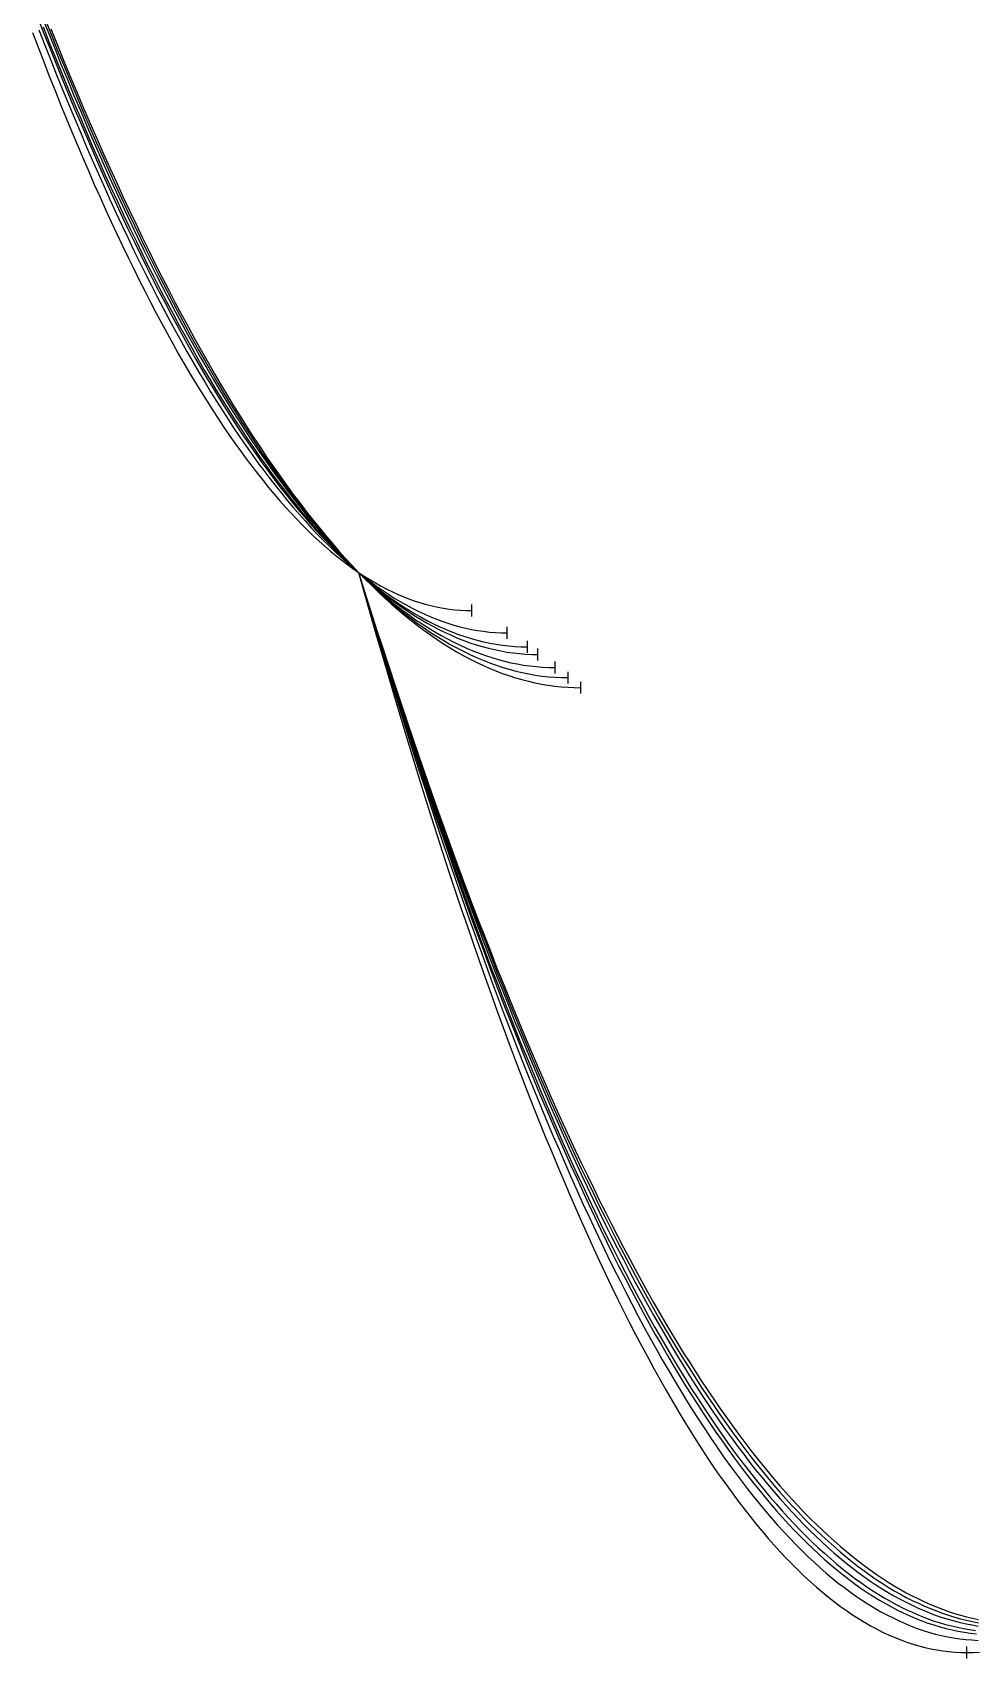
# Model space of a CAD drawing. Header units: metres. Extents: x -87 to 28195, y -4474 to 524.
# Drawn here: x 886 to 1682, y -2405 to -1033 of the extents above; entities that cross this region are included whole.
import ezdxf

# ---------------------------------------------------------------- set-up
doc = ezdxf.new("R2010")
doc.units = ezdxf.units.M
for name, color, linetype in [('CATENARIES_-10_bare', 7, 'Continuous'), ('CATENARIES_-10_ICE', 7, 'Continuous'), ('CATENARIES_-19_bare', 7, 'Continuous'), ('CATENARIES_-19_HEAVY_ICE', 7, 'Continuous'), ('CATENARIES_0', 7, 'Continuous'), ('CATENARIES_0_ICE', 7, 'Continuous'), ('CATENARIES_50_theoretical', 7, 'Continuous')]:
    doc.layers.add(name, color=color, linetype=linetype)

msp = doc.modelspace()

# ---------------------------------------------------------------- linework, layer by layer
at = {"layer": 'CATENARIES_-10_bare'}
msp.add_line((1337.8, -1582.3), (1337.8, -1572.3), dxfattribs=at)
for points in [[(896.1, -1021.5, 0), (901.5, -1035.1, 0), (907, -1048.5, 0), (912.4, -1061.8, 0), (917.8, -1074.8, 0), (923.2, -1087.7, 0), (928.6, -1100.5, 0), (934, -1113, 0), (939.4, -1125.4, 0), (944.8, -1137.6, 0), (950.2, -1149.7, 0), (955.6, -1161.6, 0), (961, -1173.3, 0), (966.4, -1184.8, 0), (971.8, -1196.2, 0), (977.2, -1207.4, 0), (982.6, -1218.5, 0), (988, -1229.3, 0), (993.4, -1240, 0), (998.8, -1250.5, 0), (1004.2, -1260.9, 0), (1009.6, -1271.1, 0), (1015, -1281.1, 0), (1020.4, -1291, 0), (1025.8, -1300.7, 0), (1031.2, -1310.2, 0), (1036.6, -1319.5, 0), (1042, -1328.7, 0), (1047.4, -1337.8, 0), (1052.8, -1346.6, 0), (1058.2, -1355.3, 0), (1063.6, -1363.8, 0), (1069, -1372.1, 0), (1074.4, -1380.3, 0), (1079.8, -1388.3, 0), (1085.2, -1396.2, 0), (1090.6, -1403.9, 0), (1096, -1411.4, 0), (1101.4, -1418.7, 0), (1106.8, -1425.9, 0), (1112.2, -1432.9, 0), (1117.6, -1439.7, 0), (1123, -1446.4, 0), (1128.4, -1452.9, 0), (1133.8, -1459.3, 0), (1139.3, -1465.5, 0), (1144.7, -1471.5, 0), (1150.1, -1477.3, 0), (1155.5, -1483, 0), (1160.9, -1488.5, 0), (1166.4, -1494, 0), (1171.9, -1499.3, 0), (1177.5, -1504.4, 0), (1183, -1509.3, 0), (1188.5, -1514.1, 0), (1194, -1518.7, 0), (1199.6, -1523.1, 0), (1205.1, -1527.4, 0), (1210.6, -1531.5, 0), (1216.2, -1535.4, 0), (1221.7, -1539.1, 0), (1227.2, -1542.7, 0), (1232.8, -1546, 0), (1238.3, -1549.3, 0), (1243.8, -1552.3, 0), (1249.4, -1555.1, 0), (1254.9, -1557.8, 0), (1260.4, -1560.4, 0), (1265.9, -1562.7, 0), (1271.5, -1564.9, 0), (1277, -1566.9, 0), (1282.5, -1568.7, 0), (1288.1, -1570.3, 0), (1293.6, -1571.8, 0), (1299.1, -1573.1, 0), (1304.7, -1574.2, 0), (1310.2, -1575.2, 0), (1315.7, -1576, 0), (1321.3, -1576.6, 0), (1326.8, -1577, 0), (1332.3, -1577.3, 0), (1337.8, -1577.3, 0)], [(1160.9, -1488.5, 0), (1165.9, -1504.9, 0), (1171, -1521.1, 0), (1176.1, -1537.2, 0), (1181.2, -1553.1, 0), (1186.3, -1568.8, 0), (1191.4, -1584.4, 0), (1196.4, -1599.9, 0), (1201.5, -1615.1, 0), (1206.6, -1630.3, 0), (1211.7, -1645.2, 0), (1216.8, -1660.1, 0), (1221.8, -1674.7, 0), (1226.9, -1689.2, 0), (1232, -1703.6, 0), (1237.1, -1717.8, 0), (1242.2, -1731.9, 0), (1247.3, -1745.8, 0), (1252.3, -1759.5, 0), (1257.4, -1773.1, 0), (1262.5, -1786.5, 0), (1267.6, -1799.8, 0), (1272.7, -1812.9, 0), (1277.7, -1825.9, 0), (1282.8, -1838.7, 0), (1287.9, -1851.4, 0), (1293, -1863.9, 0), (1298.1, -1876.3, 0), (1303.2, -1888.5, 0), (1308.2, -1900.5, 0), (1313.3, -1912.5, 0), (1318.4, -1924.2, 0), (1323.5, -1935.8, 0), (1328.6, -1947.3, 0), (1333.7, -1958.6, 0), (1338.7, -1969.7, 0), (1343.8, -1980.7, 0), (1348.9, -1991.5, 0), (1354, -2002.2, 0), (1359.1, -2012.8, 0), (1364.1, -2023.1, 0), (1369.2, -2033.4, 0), (1374.3, -2043.5, 0), (1379.4, -2053.4, 0), (1384.5, -2063.2, 0), (1389.6, -2072.8, 0), (1394.6, -2082.3, 0), (1399.7, -2091.6, 0), (1404.8, -2100.8, 0), (1409.9, -2109.8, 0), (1415, -2118.7, 0), (1420, -2127.4, 0), (1425.1, -2136, 0), (1430.2, -2144.4, 0), (1435.3, -2152.7, 0), (1440.4, -2160.8, 0), (1445.5, -2168.8, 0), (1450.5, -2176.6, 0), (1455.6, -2184.3, 0), (1460.7, -2191.8, 0), (1465.8, -2199.2, 0), (1470.9, -2206.4, 0), (1476, -2213.5, 0), (1481, -2220.4, 0), (1486.1, -2227.2, 0), (1491.2, -2233.8, 0), (1496.3, -2240.3, 0), (1501.4, -2246.6, 0), (1506.4, -2252.8, 0), (1511.5, -2258.8, 0), (1516.6, -2264.7, 0), (1521.7, -2270.4, 0), (1526.8, -2276, 0), (1531.9, -2281.4, 0), (1536.9, -2286.7, 0), (1542, -2291.8, 0), (1547.1, -2296.8, 0), (1552.2, -2301.6, 0), (1557.3, -2306.3, 0), (1562.3, -2310.8, 0), (1567.4, -2315.2, 0), (1572.5, -2319.4, 0), (1577.6, -2323.5, 0), (1582.7, -2327.5, 0), (1587.8, -2331.2, 0), (1592.8, -2334.9, 0), (1597.9, -2338.4, 0), (1603, -2341.7, 0), (1608.1, -2344.9, 0), (1613.2, -2348, 0), (1618.3, -2350.9, 0), (1623.3, -2353.6, 0), (1628.4, -2356.2, 0), (1633.5, -2358.6, 0), (1638.6, -2361, 0), (1643.7, -2363.1, 0), (1648.7, -2365.1, 0), (1653.8, -2367, 0), (1658.9, -2368.7, 0), (1664, -2370.2, 0), (1669.1, -2371.6, 0), (1674.2, -2372.9, 0), (1679.2, -2374, 0), (1684.3, -2375, 0)]]:
    msp.add_polyline3d(points, dxfattribs=at)
at = {"layer": 'CATENARIES_-10_ICE'}
msp.add_line((1312.2, -1562.8), (1312.2, -1552.8), dxfattribs=at)
for points in [[(894.5, -1027.9, 0), (899.7, -1041.1, 0), (905, -1054.2, 0), (910.2, -1067.1, 0), (915.4, -1079.8, 0), (920.6, -1092.4, 0), (925.9, -1104.8, 0), (931.1, -1117, 0), (936.3, -1129, 0), (941.5, -1140.9, 0), (946.7, -1152.6, 0), (952, -1164.2, 0), (957.2, -1175.5, 0), (962.4, -1186.7, 0), (967.6, -1197.8, 0), (972.9, -1208.6, 0), (978.1, -1219.3, 0), (983.3, -1229.9, 0), (988.5, -1240.2, 0), (993.7, -1250.4, 0), (999, -1260.4, 0), (1004.2, -1270.3, 0), (1009.4, -1280, 0), (1014.6, -1289.5, 0), (1019.9, -1298.9, 0), (1025.1, -1308.1, 0), (1030.3, -1317.1, 0), (1035.5, -1325.9, 0), (1040.7, -1334.6, 0), (1046, -1343.1, 0), (1051.2, -1351.5, 0), (1056.4, -1359.7, 0), (1061.6, -1367.7, 0), (1066.9, -1375.6, 0), (1072.1, -1383.2, 0), (1077.3, -1390.8, 0), (1082.5, -1398.1, 0), (1087.7, -1405.3, 0), (1093, -1412.3, 0), (1098.2, -1419.2, 0), (1103.4, -1425.9, 0), (1108.6, -1432.4, 0), (1113.9, -1438.8, 0), (1119.1, -1444.9, 0), (1124.3, -1451, 0), (1129.5, -1456.8, 0), (1134.7, -1462.5, 0), (1140, -1468, 0), (1145.2, -1473.4, 0), (1150.4, -1478.6, 0), (1155.6, -1483.6, 0), (1160.9, -1488.5, 0), (1166.1, -1493.2, 0), (1171.3, -1497.7, 0), (1176.5, -1502.1, 0), (1181.7, -1506.3, 0), (1187, -1510.3, 0), (1192.2, -1514.2, 0), (1197.4, -1517.9, 0), (1202.6, -1521.5, 0), (1207.8, -1524.8, 0), (1213.1, -1528, 0), (1218.3, -1531.1, 0), (1223.5, -1534, 0), (1228.7, -1536.7, 0), (1233.9, -1539.2, 0), (1239.2, -1541.6, 0), (1244.4, -1543.9, 0), (1249.6, -1545.9, 0), (1254.8, -1547.8, 0), (1260, -1549.5, 0), (1265.3, -1551.1, 0), (1270.5, -1552.5, 0), (1275.7, -1553.7, 0), (1280.9, -1554.8, 0), (1286.1, -1555.7, 0), (1291.4, -1556.5, 0), (1296.6, -1557, 0), (1301.8, -1557.4, 0), (1307, -1557.7, 0), (1312.2, -1557.8, 0)], [(1160.9, -1488.5, 0), (1166, -1505.4, 0), (1171.1, -1522.2, 0), (1176.2, -1538.8, 0), (1181.3, -1555.3, 0), (1186.4, -1571.5, 0), (1191.5, -1587.7, 0), (1196.6, -1603.6, 0), (1201.7, -1619.4, 0), (1206.8, -1635, 0), (1211.9, -1650.5, 0), (1217, -1665.7, 0), (1222.2, -1680.9, 0), (1227.3, -1695.8, 0), (1232.4, -1710.6, 0), (1237.5, -1725.2, 0), (1242.6, -1739.7, 0), (1247.7, -1754, 0), (1252.8, -1768.1, 0), (1257.9, -1782.1, 0), (1263, -1795.9, 0), (1268.1, -1809.6, 0), (1273.2, -1823.1, 0), (1278.3, -1836.4, 0), (1283.4, -1849.5, 0), (1288.6, -1862.5, 0), (1293.7, -1875.4, 0), (1298.8, -1888, 0), (1303.9, -1900.5, 0), (1309, -1912.9, 0), (1314.1, -1925.1, 0), (1319.2, -1937.1, 0), (1324.3, -1948.9, 0), (1329.4, -1960.6, 0), (1334.5, -1972.2, 0), (1339.6, -1983.5, 0), (1344.7, -1994.8, 0), (1349.8, -2005.8, 0), (1355, -2016.7, 0), (1360.1, -2027.4, 0), (1365.2, -2038, 0), (1370.3, -2048.4, 0), (1375.4, -2058.6, 0), (1380.5, -2068.7, 0), (1385.6, -2078.6, 0), (1390.7, -2088.4, 0), (1395.8, -2098, 0), (1400.9, -2107.4, 0), (1406, -2116.7, 0), (1411.1, -2125.8, 0), (1416.2, -2134.8, 0), (1421.4, -2143.6, 0), (1426.5, -2152.2, 0), (1431.6, -2160.7, 0), (1436.7, -2169, 0), (1441.8, -2177.2, 0), (1446.9, -2185.2, 0), (1452, -2193, 0), (1457.1, -2200.7, 0), (1462.2, -2208.2, 0), (1467.3, -2215.6, 0), (1472.4, -2222.8, 0), (1477.5, -2229.8, 0), (1482.6, -2236.7, 0), (1487.8, -2243.4, 0), (1492.9, -2250, 0), (1498, -2256.4, 0), (1503.1, -2262.7, 0), (1508.2, -2268.8, 0), (1513.3, -2274.7, 0), (1518.4, -2280.5, 0), (1523.5, -2286.1, 0), (1528.6, -2291.5, 0), (1533.7, -2296.8, 0), (1538.8, -2302, 0), (1543.9, -2306.9, 0), (1549, -2311.7, 0), (1554.2, -2316.4, 0), (1559.3, -2320.9, 0), (1564.4, -2325.3, 0), (1569.5, -2329.4, 0), (1574.6, -2333.5, 0), (1579.7, -2337.3, 0), (1584.8, -2341, 0), (1589.9, -2344.6, 0), (1595, -2348, 0), (1600.1, -2351.2, 0), (1605.2, -2354.3, 0), (1610.3, -2357.2, 0), (1615.4, -2360, 0), (1620.6, -2362.6, 0), (1625.7, -2365, 0), (1630.8, -2367.3, 0), (1635.9, -2369.5, 0), (1641, -2371.4, 0), (1646.1, -2373.3, 0), (1651.2, -2374.9, 0), (1656.3, -2376.4, 0), (1661.4, -2377.7, 0), (1666.5, -2378.9, 0), (1671.6, -2380, 0), (1676.7, -2380.8, 0), (1681.8, -2381.5, 0)]]:
    msp.add_polyline3d(points, dxfattribs=at)
at = {"layer": 'CATENARIES_-19_bare'}
msp.add_line((1348.4, -1590.8), (1348.4, -1580.8), dxfattribs=at)
for points in [[(901, -1029.7, 0), (906.5, -1043.4, 0), (912, -1057, 0), (917.6, -1070.4, 0), (923.1, -1083.6, 0), (928.6, -1096.6, 0), (934.2, -1109.5, 0), (939.7, -1122.2, 0), (945.2, -1134.7, 0), (950.7, -1147, 0), (956.3, -1159.2, 0), (961.8, -1171.2, 0), (967.3, -1183, 0), (972.9, -1194.6, 0), (978.4, -1206.1, 0), (983.9, -1217.4, 0), (989.4, -1228.5, 0), (995, -1239.5, 0), (1000.5, -1250.3, 0), (1006, -1260.9, 0), (1011.6, -1271.3, 0), (1017.1, -1281.6, 0), (1022.6, -1291.7, 0), (1028.2, -1301.6, 0), (1033.7, -1311.4, 0), (1039.2, -1320.9, 0), (1044.7, -1330.4, 0), (1050.3, -1339.6, 0), (1055.8, -1348.7, 0), (1061.3, -1357.6, 0), (1066.9, -1366.3, 0), (1072.4, -1374.8, 0), (1077.9, -1383.2, 0), (1083.4, -1391.4, 0), (1089, -1399.5, 0), (1094.5, -1407.3, 0), (1100, -1415, 0), (1105.6, -1422.6, 0), (1111.1, -1429.9, 0), (1116.6, -1437.1, 0), (1122.2, -1444.1, 0), (1127.7, -1451, 0), (1133.2, -1457.7, 0), (1138.7, -1464.2, 0), (1144.3, -1470.5, 0), (1149.8, -1476.7, 0), (1155.3, -1482.7, 0), (1160.9, -1488.5, 0), (1166.4, -1494.1, 0), (1171.9, -1499.6, 0), (1177.4, -1504.9, 0), (1182.9, -1510.1, 0), (1188.4, -1515, 0), (1194, -1519.8, 0), (1199.5, -1524.5, 0), (1205, -1528.9, 0), (1210.5, -1533.2, 0), (1216, -1537.3, 0), (1221.5, -1541.3, 0), (1227.1, -1545.1, 0), (1232.6, -1548.7, 0), (1238.1, -1552.2, 0), (1243.6, -1555.4, 0), (1249.1, -1558.5, 0), (1254.6, -1561.5, 0), (1260.2, -1564.3, 0), (1265.7, -1566.9, 0), (1271.2, -1569.3, 0), (1276.7, -1571.6, 0), (1282.2, -1573.7, 0), (1287.7, -1575.6, 0), (1293.3, -1577.4, 0), (1298.8, -1579, 0), (1304.3, -1580.4, 0), (1309.8, -1581.7, 0), (1315.3, -1582.8, 0), (1320.8, -1583.7, 0), (1326.4, -1584.5, 0), (1331.9, -1585, 0), (1337.4, -1585.5, 0), (1342.9, -1585.7, 0), (1348.4, -1585.8, 0)], [(1160.9, -1488.5, 0), (1165.9, -1504.7, 0), (1171, -1520.7, 0), (1176.1, -1536.6, 0), (1181.2, -1552.4, 0), (1186.3, -1567.9, 0), (1191.4, -1583.4, 0), (1196.4, -1598.6, 0), (1201.5, -1613.8, 0), (1206.6, -1628.7, 0), (1211.7, -1643.6, 0), (1216.8, -1658.2, 0), (1221.8, -1672.8, 0), (1226.9, -1687.1, 0), (1232, -1701.4, 0), (1237.1, -1715.4, 0), (1242.2, -1729.3, 0), (1247.3, -1743.1, 0), (1252.3, -1756.7, 0), (1257.4, -1770.2, 0), (1262.5, -1783.5, 0), (1267.6, -1796.7, 0), (1272.7, -1809.7, 0), (1277.7, -1822.5, 0), (1282.8, -1835.2, 0), (1287.9, -1847.8, 0), (1293, -1860.2, 0), (1298.1, -1872.5, 0), (1303.2, -1884.6, 0), (1308.2, -1896.6, 0), (1313.3, -1908.4, 0), (1318.4, -1920, 0), (1323.5, -1931.6, 0), (1328.6, -1942.9, 0), (1333.7, -1954.1, 0), (1338.7, -1965.2, 0), (1343.8, -1976.1, 0), (1348.9, -1986.9, 0), (1354, -1997.5, 0), (1359.1, -2008, 0), (1364.1, -2018.3, 0), (1369.2, -2028.5, 0), (1374.3, -2038.5, 0), (1379.4, -2048.4, 0), (1384.5, -2058.2, 0), (1389.6, -2067.7, 0), (1394.6, -2077.2, 0), (1399.7, -2086.5, 0), (1404.8, -2095.6, 0), (1409.9, -2104.6, 0), (1415, -2113.4, 0), (1420, -2122.1, 0), (1425.1, -2130.7, 0), (1430.2, -2139.1, 0), (1435.3, -2147.4, 0), (1440.4, -2155.5, 0), (1445.5, -2163.4, 0), (1450.5, -2171.2, 0), (1455.6, -2178.9, 0), (1460.7, -2186.4, 0), (1465.8, -2193.8, 0), (1470.9, -2201, 0), (1476, -2208.1, 0), (1481, -2215, 0), (1486.1, -2221.8, 0), (1491.2, -2228.5, 0), (1496.3, -2234.9, 0), (1501.4, -2241.3, 0), (1506.4, -2247.5, 0), (1511.5, -2253.5, 0), (1516.6, -2259.4, 0), (1521.7, -2265.2, 0), (1526.8, -2270.8, 0), (1531.9, -2276.3, 0), (1536.9, -2281.6, 0), (1542, -2286.8, 0), (1547.1, -2291.8, 0), (1552.2, -2296.7, 0), (1557.3, -2301.4, 0), (1562.3, -2306, 0), (1567.4, -2310.5, 0), (1572.5, -2314.7, 0), (1577.6, -2318.9, 0), (1582.7, -2322.9, 0), (1587.8, -2326.8, 0), (1592.8, -2330.5, 0), (1597.9, -2334, 0), (1603, -2337.5, 0), (1608.1, -2340.7, 0), (1613.2, -2343.9, 0), (1618.3, -2346.9, 0), (1623.3, -2349.7, 0), (1628.4, -2352.4, 0), (1633.5, -2354.9, 0), (1638.6, -2357.3, 0), (1643.7, -2359.6, 0), (1648.7, -2361.7, 0), (1653.8, -2363.7, 0), (1658.9, -2365.5, 0), (1664, -2367.2, 0), (1669.1, -2368.7, 0), (1674.2, -2370.1, 0), (1679.2, -2371.3, 0), (1684.3, -2372.4, 0)]]:
    msp.add_polyline3d(points, dxfattribs=at)
at = {"layer": 'CATENARIES_-19_HEAVY_ICE'}
msp.add_line((1286.4, -1544.5), (1286.4, -1534.5), dxfattribs=at)
for points in [[(890.9, -1030.5, 0), (895.9, -1043.4, 0), (900.9, -1056.1, 0), (905.9, -1068.6, 0), (910.9, -1080.9, 0), (915.9, -1093.1, 0), (920.9, -1105.2, 0), (925.9, -1117, 0), (930.9, -1128.7, 0), (935.9, -1140.2, 0), (940.9, -1151.6, 0), (945.9, -1162.8, 0), (950.9, -1173.8, 0), (955.9, -1184.6, 0), (960.9, -1195.3, 0), (965.9, -1205.9, 0), (970.9, -1216.2, 0), (975.9, -1226.4, 0), (980.9, -1236.5, 0), (985.9, -1246.3, 0), (990.9, -1256, 0), (995.9, -1265.6, 0), (1000.9, -1274.9, 0), (1005.9, -1284.2, 0), (1010.9, -1293.2, 0), (1015.9, -1302.1, 0), (1020.9, -1310.8, 0), (1025.9, -1319.4, 0), (1030.9, -1327.7, 0), (1035.9, -1336, 0), (1040.9, -1344, 0), (1045.9, -1351.9, 0), (1050.9, -1359.7, 0), (1055.9, -1367.2, 0), (1060.9, -1374.6, 0), (1065.9, -1381.9, 0), (1070.9, -1389, 0), (1075.9, -1395.9, 0), (1080.9, -1402.6, 0), (1085.9, -1409.2, 0), (1090.9, -1415.6, 0), (1095.9, -1421.9, 0), (1100.9, -1428, 0), (1105.9, -1433.9, 0), (1110.9, -1439.7, 0), (1115.9, -1445.3, 0), (1120.9, -1450.8, 0), (1125.9, -1456.1, 0), (1130.9, -1461.2, 0), (1135.9, -1466.1, 0), (1140.9, -1470.9, 0), (1145.9, -1475.6, 0), (1150.9, -1480, 0), (1155.9, -1484.4, 0), (1160.9, -1488.5, 0), (1165.9, -1492.5, 0), (1170.9, -1496.3, 0), (1175.9, -1500, 0), (1181, -1503.5, 0), (1186, -1506.9, 0), (1191, -1510.1, 0), (1196, -1513.1, 0), (1201, -1515.9, 0), (1206.1, -1518.6, 0), (1211.1, -1521.2, 0), (1216.1, -1523.5, 0), (1221.1, -1525.7, 0), (1226.2, -1527.8, 0), (1231.2, -1529.7, 0), (1236.2, -1531.4, 0), (1241.2, -1532.9, 0), (1246.3, -1534.3, 0), (1251.3, -1535.5, 0), (1256.3, -1536.6, 0), (1261.3, -1537.5, 0), (1266.3, -1538.2, 0), (1271.4, -1538.8, 0), (1276.4, -1539.2, 0), (1281.4, -1539.5, 0), (1286.4, -1539.5, 0)], [(1160.9, -1488.5, 0), (1166, -1506.1, 0), (1171.1, -1523.5, 0), (1176.2, -1540.7, 0), (1181.4, -1557.8, 0), (1186.5, -1574.6, 0), (1191.6, -1591.3, 0), (1196.8, -1607.8, 0), (1201.9, -1624.2, 0), (1207, -1640.4, 0), (1212.1, -1656.3, 0), (1217.3, -1672.1, 0), (1222.4, -1687.8, 0), (1227.5, -1703.2, 0), (1232.6, -1718.5, 0), (1237.8, -1733.6, 0), (1242.9, -1748.6, 0), (1248, -1763.3, 0), (1253.2, -1777.9, 0), (1258.3, -1792.3, 0), (1263.4, -1806.6, 0), (1268.5, -1820.6, 0), (1273.7, -1834.5, 0), (1278.8, -1848.2, 0), (1283.9, -1861.7, 0), (1289, -1875.1, 0), (1294.2, -1888.3, 0), (1299.3, -1901.3, 0), (1304.4, -1914.1, 0), (1309.6, -1926.8, 0), (1314.7, -1939.3, 0), (1319.8, -1951.6, 0), (1324.9, -1963.8, 0), (1330.1, -1975.7, 0), (1335.2, -1987.5, 0), (1340.3, -1999.2, 0), (1345.4, -2010.6, 0), (1350.6, -2021.9, 0), (1355.7, -2033, 0), (1360.8, -2044, 0), (1366, -2054.7, 0), (1371.1, -2065.3, 0), (1376.2, -2075.7, 0), (1381.3, -2086, 0), (1386.5, -2096.1, 0), (1391.6, -2106, 0), (1396.7, -2115.7, 0), (1401.8, -2125.3, 0), (1407, -2134.7, 0), (1412.1, -2143.9, 0), (1417.2, -2153, 0), (1422.4, -2161.8, 0), (1427.5, -2170.5, 0), (1432.6, -2179.1, 0), (1437.7, -2187.5, 0), (1442.9, -2195.7, 0), (1448, -2203.7, 0), (1453.1, -2211.5, 0), (1458.2, -2219.2, 0), (1463.4, -2226.7, 0), (1468.5, -2234.1, 0), (1473.6, -2241.3, 0), (1478.8, -2248.3, 0), (1483.9, -2255.1, 0), (1489, -2261.8, 0), (1494.1, -2268.3, 0), (1499.3, -2274.6, 0), (1504.4, -2280.8, 0), (1509.5, -2286.8, 0), (1514.6, -2292.6, 0), (1519.8, -2298.2, 0), (1524.9, -2303.7, 0), (1530, -2309, 0), (1535.2, -2314.2, 0), (1540.3, -2319.1, 0), (1545.4, -2323.9, 0), (1550.5, -2328.6, 0), (1555.7, -2333.1, 0), (1560.8, -2337.3, 0), (1565.9, -2341.5, 0), (1571, -2345.4, 0), (1576.2, -2349.2, 0), (1581.3, -2352.8, 0), (1586.4, -2356.3, 0), (1591.6, -2359.6, 0), (1596.7, -2362.7, 0), (1601.8, -2365.7, 0), (1606.9, -2368.4, 0), (1612.1, -2371, 0), (1617.2, -2373.5, 0), (1622.3, -2375.8, 0), (1627.4, -2377.9, 0), (1632.6, -2379.8, 0), (1637.7, -2381.6, 0), (1642.8, -2383.2, 0), (1648, -2384.6, 0), (1653.1, -2385.9, 0), (1658.2, -2387, 0), (1663.3, -2387.9, 0), (1668.5, -2388.6, 0), (1673.6, -2389.2, 0), (1678.7, -2389.6, 0), (1683.9, -2389.9, 0)]]:
    msp.add_polyline3d(points, dxfattribs=at)
at = {"layer": 'CATENARIES_0'}
msp.add_line((1326.8, -1573.8), (1326.8, -1563.8), dxfattribs=at)
for points in [[(893.8, -1020, 0), (899.2, -1033.5, 0), (904.5, -1046.8, 0), (909.8, -1060, 0), (915.2, -1073, 0), (920.5, -1085.9, 0), (925.9, -1098.5, 0), (931.2, -1111, 0), (936.5, -1123.4, 0), (941.9, -1135.5, 0), (947.2, -1147.5, 0), (952.6, -1159.3, 0), (957.9, -1171, 0), (963.2, -1182.4, 0), (968.6, -1193.8, 0), (973.9, -1204.9, 0), (979.3, -1215.9, 0), (984.6, -1226.7, 0), (990, -1237.3, 0), (995.3, -1247.7, 0), (1000.6, -1258, 0), (1006, -1268.2, 0), (1011.3, -1278.1, 0), (1016.7, -1287.9, 0), (1022, -1297.5, 0), (1027.3, -1307, 0), (1032.7, -1316.2, 0), (1038, -1325.3, 0), (1043.4, -1334.3, 0), (1048.7, -1343.1, 0), (1054, -1351.7, 0), (1059.4, -1360.1, 0), (1064.7, -1368.4, 0), (1070.1, -1376.5, 0), (1075.4, -1384.4, 0), (1080.7, -1392.1, 0), (1086.1, -1399.7, 0), (1091.4, -1407.2, 0), (1096.8, -1414.4, 0), (1102.1, -1421.5, 0), (1107.5, -1428.4, 0), (1112.8, -1435.2, 0), (1118.1, -1441.8, 0), (1123.5, -1448.2, 0), (1128.8, -1454.5, 0), (1134.2, -1460.6, 0), (1139.5, -1466.5, 0), (1144.8, -1472.2, 0), (1150.2, -1477.8, 0), (1155.5, -1483.2, 0), (1160.9, -1488.5, 0), (1166.2, -1493.6, 0), (1171.6, -1498.5, 0), (1176.9, -1503.3, 0), (1182.3, -1507.9, 0), (1187.6, -1512.3, 0), (1193, -1516.6, 0), (1198.3, -1520.7, 0), (1203.7, -1524.6, 0), (1209, -1528.4, 0), (1214.4, -1531.9, 0), (1219.8, -1535.4, 0), (1225.1, -1538.6, 0), (1230.5, -1541.7, 0), (1235.8, -1544.6, 0), (1241.2, -1547.4, 0), (1246.5, -1550, 0), (1251.9, -1552.4, 0), (1257.2, -1554.7, 0), (1262.6, -1556.7, 0), (1267.9, -1558.7, 0), (1273.3, -1560.4, 0), (1278.7, -1562, 0), (1284, -1563.4, 0), (1289.4, -1564.7, 0), (1294.7, -1565.8, 0), (1300.1, -1566.7, 0), (1305.4, -1567.4, 0), (1310.8, -1568, 0), (1316.1, -1568.4, 0), (1321.5, -1568.7, 0), (1326.8, -1568.8, 0)], [(1160.9, -1488.5, 0), (1165.9, -1505.1, 0), (1171, -1521.5, 0), (1176.1, -1537.7, 0), (1181.2, -1553.8, 0), (1186.3, -1569.7, 0), (1191.3, -1585.5, 0), (1196.4, -1601.1, 0), (1201.5, -1616.6, 0), (1206.6, -1631.9, 0), (1211.7, -1647, 0), (1216.7, -1662, 0), (1221.8, -1676.8, 0), (1226.9, -1691.5, 0), (1232, -1706, 0), (1237.1, -1720.3, 0), (1242.1, -1734.5, 0), (1247.2, -1748.6, 0), (1252.3, -1762.4, 0), (1257.4, -1776.2, 0), (1262.5, -1789.7, 0), (1267.5, -1803.1, 0), (1272.6, -1816.4, 0), (1277.7, -1829.5, 0), (1282.8, -1842.4, 0), (1287.9, -1855.2, 0), (1292.9, -1867.8, 0), (1298, -1880.3, 0), (1303.1, -1892.6, 0), (1308.2, -1904.7, 0), (1313.2, -1916.7, 0), (1318.3, -1928.6, 0), (1323.4, -1940.3, 0), (1328.5, -1951.8, 0), (1333.6, -1963.2, 0), (1338.6, -1974.4, 0), (1343.7, -1985.5, 0), (1348.8, -1996.4, 0), (1353.9, -2007.2, 0), (1359, -2017.8, 0), (1364, -2028.2, 0), (1369.1, -2038.5, 0), (1374.2, -2048.7, 0), (1379.3, -2058.6, 0), (1384.4, -2068.5, 0), (1389.4, -2078.1, 0), (1394.5, -2087.7, 0), (1399.6, -2097, 0), (1404.7, -2106.3, 0), (1409.8, -2115.3, 0), (1414.8, -2124.2, 0), (1419.9, -2133, 0), (1425, -2141.6, 0), (1430.1, -2150, 0), (1435.2, -2158.3, 0), (1440.2, -2166.5, 0), (1445.3, -2174.4, 0), (1450.4, -2182.3, 0), (1455.5, -2190, 0), (1460.6, -2197.5, 0), (1465.6, -2204.9, 0), (1470.7, -2212.1, 0), (1475.8, -2219.1, 0), (1480.9, -2226.1, 0), (1486, -2232.8, 0), (1491, -2239.4, 0), (1496.1, -2245.9, 0), (1501.2, -2252.2, 0), (1506.3, -2258.3, 0), (1511.4, -2264.3, 0), (1516.4, -2270.2, 0), (1521.5, -2275.9, 0), (1526.6, -2281.4, 0), (1531.7, -2286.8, 0), (1536.8, -2292, 0), (1541.8, -2297.1, 0), (1546.9, -2302, 0), (1552, -2306.8, 0), (1557.1, -2311.5, 0), (1562.2, -2315.9, 0), (1567.2, -2320.3, 0), (1572.3, -2324.4, 0), (1577.4, -2328.4, 0), (1582.5, -2332.3, 0), (1587.6, -2336, 0), (1592.6, -2339.6, 0), (1597.7, -2343, 0), (1602.8, -2346.3, 0), (1607.9, -2349.4, 0), (1612.9, -2352.3, 0), (1618, -2355.1, 0), (1623.1, -2357.8, 0), (1628.2, -2360.3, 0), (1633.3, -2362.6, 0), (1638.3, -2364.8, 0), (1643.4, -2366.9, 0), (1648.5, -2368.8, 0), (1653.6, -2370.5, 0), (1658.7, -2372.1, 0), (1663.7, -2373.5, 0), (1668.8, -2374.8, 0), (1673.9, -2376, 0), (1679, -2376.9, 0), (1684.1, -2377.8, 0)]]:
    msp.add_polyline3d(points, dxfattribs=at)
at = {"layer": 'CATENARIES_0_ICE'}
msp.add_line((1303.4, -1556.3), (1303.4, -1546.3), dxfattribs=at)
for points in [[(890.1, -1020.5, 0), (895.2, -1033.6, 0), (900.3, -1046.6, 0), (905.4, -1059.3, 0), (910.5, -1071.9, 0), (915.6, -1084.4, 0), (920.8, -1096.7, 0), (925.9, -1108.8, 0), (931, -1120.7, 0), (936.1, -1132.5, 0), (941.2, -1144.1, 0), (946.3, -1155.6, 0), (951.4, -1166.9, 0), (956.5, -1178, 0), (961.6, -1189, 0), (966.7, -1199.7, 0), (971.8, -1210.4, 0), (976.9, -1220.8, 0), (982.1, -1231.1, 0), (987.2, -1241.3, 0), (992.3, -1251.2, 0), (997.4, -1261, 0), (1002.5, -1270.7, 0), (1007.6, -1280.2, 0), (1012.7, -1289.5, 0), (1017.8, -1298.6, 0), (1022.9, -1307.6, 0), (1028, -1316.4, 0), (1033.1, -1325.1, 0), (1038.3, -1333.6, 0), (1043.4, -1341.9, 0), (1048.5, -1350.1, 0), (1053.6, -1358.1, 0), (1058.7, -1365.9, 0), (1063.8, -1373.6, 0), (1068.9, -1381.1, 0), (1074, -1388.4, 0), (1079.1, -1395.6, 0), (1084.2, -1402.6, 0), (1089.3, -1409.5, 0), (1094.4, -1416.2, 0), (1099.6, -1422.7, 0), (1104.7, -1429.1, 0), (1109.8, -1435.3, 0), (1114.9, -1441.4, 0), (1120, -1447.3, 0), (1125.1, -1453, 0), (1130.2, -1458.5, 0), (1135.3, -1463.9, 0), (1140.4, -1469.2, 0), (1145.5, -1474.3, 0), (1150.6, -1479.2, 0), (1155.8, -1483.9, 0), (1160.9, -1488.5, 0), (1166.1, -1493.1, 0), (1171.4, -1497.5, 0), (1176.7, -1501.7, 0), (1182, -1505.7, 0), (1187.2, -1509.6, 0), (1192.5, -1513.3, 0), (1197.8, -1516.9, 0), (1203.1, -1520.2, 0), (1208.4, -1523.4, 0), (1213.6, -1526.4, 0), (1218.9, -1529.3, 0), (1224.2, -1531.9, 0), (1229.5, -1534.4, 0), (1234.8, -1536.8, 0), (1240, -1538.9, 0), (1245.3, -1540.9, 0), (1250.6, -1542.7, 0), (1255.9, -1544.3, 0), (1261.1, -1545.8, 0), (1266.4, -1547.1, 0), (1271.7, -1548.2, 0), (1277, -1549.2, 0), (1282.3, -1549.9, 0), (1287.5, -1550.5, 0), (1292.8, -1551, 0), (1298.1, -1551.2, 0), (1303.4, -1551.3, 0)], [(1160.9, -1488.5, 0), (1166, -1505.6, 0), (1171.1, -1522.6, 0), (1176.2, -1539.4, 0), (1181.3, -1556.1, 0), (1186.4, -1572.5, 0), (1191.5, -1588.8, 0), (1196.7, -1605, 0), (1201.8, -1620.9, 0), (1206.9, -1636.7, 0), (1212, -1652.3, 0), (1217.1, -1667.8, 0), (1222.2, -1683.1, 0), (1227.3, -1698.2, 0), (1232.5, -1713.2, 0), (1237.6, -1727.9, 0), (1242.7, -1742.6, 0), (1247.8, -1757, 0), (1252.9, -1771.3, 0), (1258, -1785.4, 0), (1263.1, -1799.3, 0), (1268.2, -1813.1, 0), (1273.4, -1826.7, 0), (1278.5, -1840.2, 0), (1283.6, -1853.5, 0), (1288.7, -1866.6, 0), (1293.8, -1879.5, 0), (1298.9, -1892.3, 0), (1304, -1904.9, 0), (1309.2, -1917.4, 0), (1314.3, -1929.6, 0), (1319.4, -1941.8, 0), (1324.5, -1953.7, 0), (1329.6, -1965.5, 0), (1334.7, -1977.1, 0), (1339.8, -1988.6, 0), (1345, -1999.9, 0), (1350.1, -2011, 0), (1355.2, -2021.9, 0), (1360.3, -2032.7, 0), (1365.4, -2043.4, 0), (1370.5, -2053.8, 0), (1375.6, -2064.1, 0), (1380.7, -2074.3, 0), (1385.9, -2084.3, 0), (1391, -2094.1, 0), (1396.1, -2103.7, 0), (1401.2, -2113.2, 0), (1406.3, -2122.5, 0), (1411.4, -2131.7, 0), (1416.5, -2140.6, 0), (1421.7, -2149.5, 0), (1426.8, -2158.1, 0), (1431.9, -2166.6, 0), (1437, -2175, 0), (1442.1, -2183.1, 0), (1447.2, -2191.2, 0), (1452.3, -2199, 0), (1457.5, -2206.7, 0), (1462.6, -2214.2, 0), (1467.7, -2221.6, 0), (1472.8, -2228.8, 0), (1477.9, -2235.8, 0), (1483, -2242.7, 0), (1488.1, -2249.4, 0), (1493.2, -2255.9, 0), (1498.4, -2262.3, 0), (1503.5, -2268.5, 0), (1508.6, -2274.6, 0), (1513.7, -2280.5, 0), (1518.8, -2286.2, 0), (1523.9, -2291.8, 0), (1529, -2297.2, 0), (1534.2, -2302.4, 0), (1539.3, -2307.5, 0), (1544.4, -2312.4, 0), (1549.5, -2317.2, 0), (1554.6, -2321.8, 0), (1559.7, -2326.2, 0), (1564.8, -2330.5, 0), (1570, -2334.6, 0), (1575.1, -2338.6, 0), (1580.2, -2342.4, 0), (1585.3, -2346, 0), (1590.4, -2349.5, 0), (1595.5, -2352.8, 0), (1600.6, -2355.9, 0), (1605.8, -2358.9, 0), (1610.9, -2361.7, 0), (1616, -2364.4, 0), (1621.1, -2366.9, 0), (1626.2, -2369.2, 0), (1631.3, -2371.4, 0), (1636.4, -2373.4, 0), (1641.5, -2375.3, 0), (1646.7, -2376.9, 0), (1651.8, -2378.5, 0), (1656.9, -2379.8, 0), (1662, -2381.1, 0), (1667.1, -2382.1, 0), (1672.2, -2383, 0), (1677.3, -2383.7, 0), (1682.5, -2384.3, 0)]]:
    msp.add_polyline3d(points, dxfattribs=at)
at = {"layer": 'CATENARIES_50_theoretical'}
for p, q in [((1256.5, -1525.7), (1256.5, -1515.7)), ((1674.5, -2405.2), (1674.5, -2395.2))]:
    msp.add_line(p, q, dxfattribs=at)
for points in [[(885.5, -1032.8, 0), (890.3, -1045.2, 0), (895, -1057.6, 0), (899.7, -1069.7, 0), (904.5, -1081.7, 0), (909.2, -1093.5, 0), (914, -1105.2, 0), (918.7, -1116.7, 0), (923.5, -1128, 0), (928.2, -1139.2, 0), (933, -1150.2, 0), (937.7, -1161, 0), (942.5, -1171.7, 0), (947.2, -1182.2, 0), (952, -1192.6, 0), (956.7, -1202.8, 0), (961.5, -1212.8, 0), (966.2, -1222.7, 0), (971, -1232.4, 0), (975.7, -1241.9, 0), (980.5, -1251.3, 0), (985.2, -1260.5, 0), (990, -1269.6, 0), (994.7, -1278.4, 0), (999.4, -1287.2, 0), (1004.2, -1295.8, 0), (1008.9, -1304.2, 0), (1013.7, -1312.4, 0), (1018.4, -1320.5, 0), (1023.2, -1328.4, 0), (1027.9, -1336.2, 0), (1032.7, -1343.8, 0), (1037.4, -1351.2, 0), (1042.2, -1358.5, 0), (1046.9, -1365.6, 0), (1051.7, -1372.6, 0), (1056.4, -1379.4, 0), (1061.2, -1386, 0), (1065.9, -1392.5, 0), (1070.7, -1398.8, 0), (1075.4, -1405, 0), (1080.2, -1411, 0), (1084.9, -1416.8, 0), (1089.6, -1422.5, 0), (1094.4, -1428, 0), (1099.1, -1433.4, 0), (1103.9, -1438.6, 0), (1108.6, -1443.6, 0), (1113.4, -1448.5, 0), (1118.1, -1453.2, 0), (1122.9, -1457.8, 0), (1127.6, -1462.2, 0), (1132.4, -1466.4, 0), (1137.1, -1470.5, 0), (1141.9, -1474.4, 0), (1146.6, -1478.2, 0), (1151.4, -1481.8, 0), (1156.1, -1485.2, 0), (1160.9, -1488.5, 0), (1165.6, -1491.6, 0), (1170.4, -1494.6, 0), (1175.2, -1497.4, 0), (1180, -1500.1, 0), (1184.8, -1502.6, 0), (1189.5, -1504.9, 0), (1194.3, -1507.1, 0), (1199.1, -1509.1, 0), (1203.9, -1511, 0), (1208.7, -1512.7, 0), (1213.4, -1514.2, 0), (1218.2, -1515.6, 0), (1223, -1516.8, 0), (1227.8, -1517.8, 0), (1232.6, -1518.7, 0), (1237.3, -1519.4, 0), (1242.1, -1520, 0), (1246.9, -1520.4, 0), (1251.7, -1520.7, 0), (1256.5, -1520.7, 0)], [(1160.9, -1488.5, 0), (1165.9, -1506.6, 0), (1171, -1524.6, 0), (1176.1, -1542.4, 0), (1181.2, -1560, 0), (1186.3, -1577.3, 0), (1191.4, -1594.6, 0), (1196.5, -1611.6, 0), (1201.5, -1628.4, 0), (1206.6, -1645.1, 0), (1211.7, -1661.5, 0), (1216.8, -1677.8, 0), (1221.9, -1693.9, 0), (1227, -1709.8, 0), (1232.1, -1725.5, 0), (1237.1, -1741.1, 0), (1242.2, -1756.4, 0), (1247.3, -1771.6, 0), (1252.4, -1786.6, 0), (1257.5, -1801.4, 0), (1262.6, -1816, 0), (1267.7, -1830.4, 0), (1272.7, -1844.6, 0), (1277.8, -1858.7, 0), (1282.9, -1872.6, 0), (1288, -1886.3, 0), (1293.1, -1899.8, 0), (1298.2, -1913.1, 0), (1303.3, -1926.3, 0), (1308.3, -1939.2, 0), (1313.4, -1952, 0), (1318.5, -1964.6, 0), (1323.6, -1977, 0), (1328.7, -1989.3, 0), (1333.8, -2001.3, 0), (1338.9, -2013.2, 0), (1343.9, -2024.9, 0), (1349, -2036.4, 0), (1354.1, -2047.7, 0), (1359.2, -2058.8, 0), (1364.3, -2069.8, 0), (1369.4, -2080.6, 0), (1374.5, -2091.2, 0), (1379.5, -2101.6, 0), (1384.6, -2111.9, 0), (1389.7, -2121.9, 0), (1394.8, -2131.8, 0), (1399.9, -2141.5, 0), (1405, -2151, 0), (1410.1, -2160.4, 0), (1415.1, -2169.5, 0), (1420.2, -2178.5, 0), (1425.3, -2187.3, 0), (1430.4, -2195.9, 0), (1435.5, -2204.4, 0), (1440.6, -2212.6, 0), (1445.7, -2220.7, 0), (1450.7, -2228.6, 0), (1455.8, -2236.3, 0), (1460.9, -2243.9, 0), (1466, -2251.2, 0), (1471.1, -2258.4, 0), (1476.2, -2265.4, 0), (1481.3, -2272.3, 0), (1486.3, -2278.9, 0), (1491.4, -2285.4, 0), (1496.5, -2291.7, 0), (1501.6, -2297.8, 0), (1506.7, -2303.8, 0), (1511.8, -2309.5, 0), (1516.9, -2315.1, 0), (1521.9, -2320.5, 0), (1527, -2325.7, 0), (1532.1, -2330.8, 0), (1537.2, -2335.7, 0), (1542.3, -2340.4, 0), (1547.4, -2344.9, 0), (1552.5, -2349.2, 0), (1557.5, -2353.4, 0), (1562.6, -2357.4, 0), (1567.7, -2361.2, 0), (1572.8, -2364.8, 0), (1577.9, -2368.3, 0), (1583, -2371.5, 0), (1588.1, -2374.6, 0), (1593.1, -2377.6, 0), (1598.2, -2380.3, 0), (1603.3, -2382.9, 0), (1608.4, -2385.3, 0), (1613.5, -2387.5, 0), (1618.6, -2389.5, 0), (1623.7, -2391.4, 0), (1628.7, -2393, 0), (1633.8, -2394.5, 0), (1638.9, -2395.9, 0), (1644, -2397, 0), (1649.1, -2398, 0), (1654.2, -2398.8, 0), (1659.3, -2399.4, 0), (1664.3, -2399.8, 0), (1669.4, -2400.1, 0), (1674.5, -2400.2, 0), (1679.8, -2400.1, 0), (1685.2, -2399.8, 0)]]:
    msp.add_polyline3d(points, dxfattribs=at)

doc.saveas('drawing.dxf')
